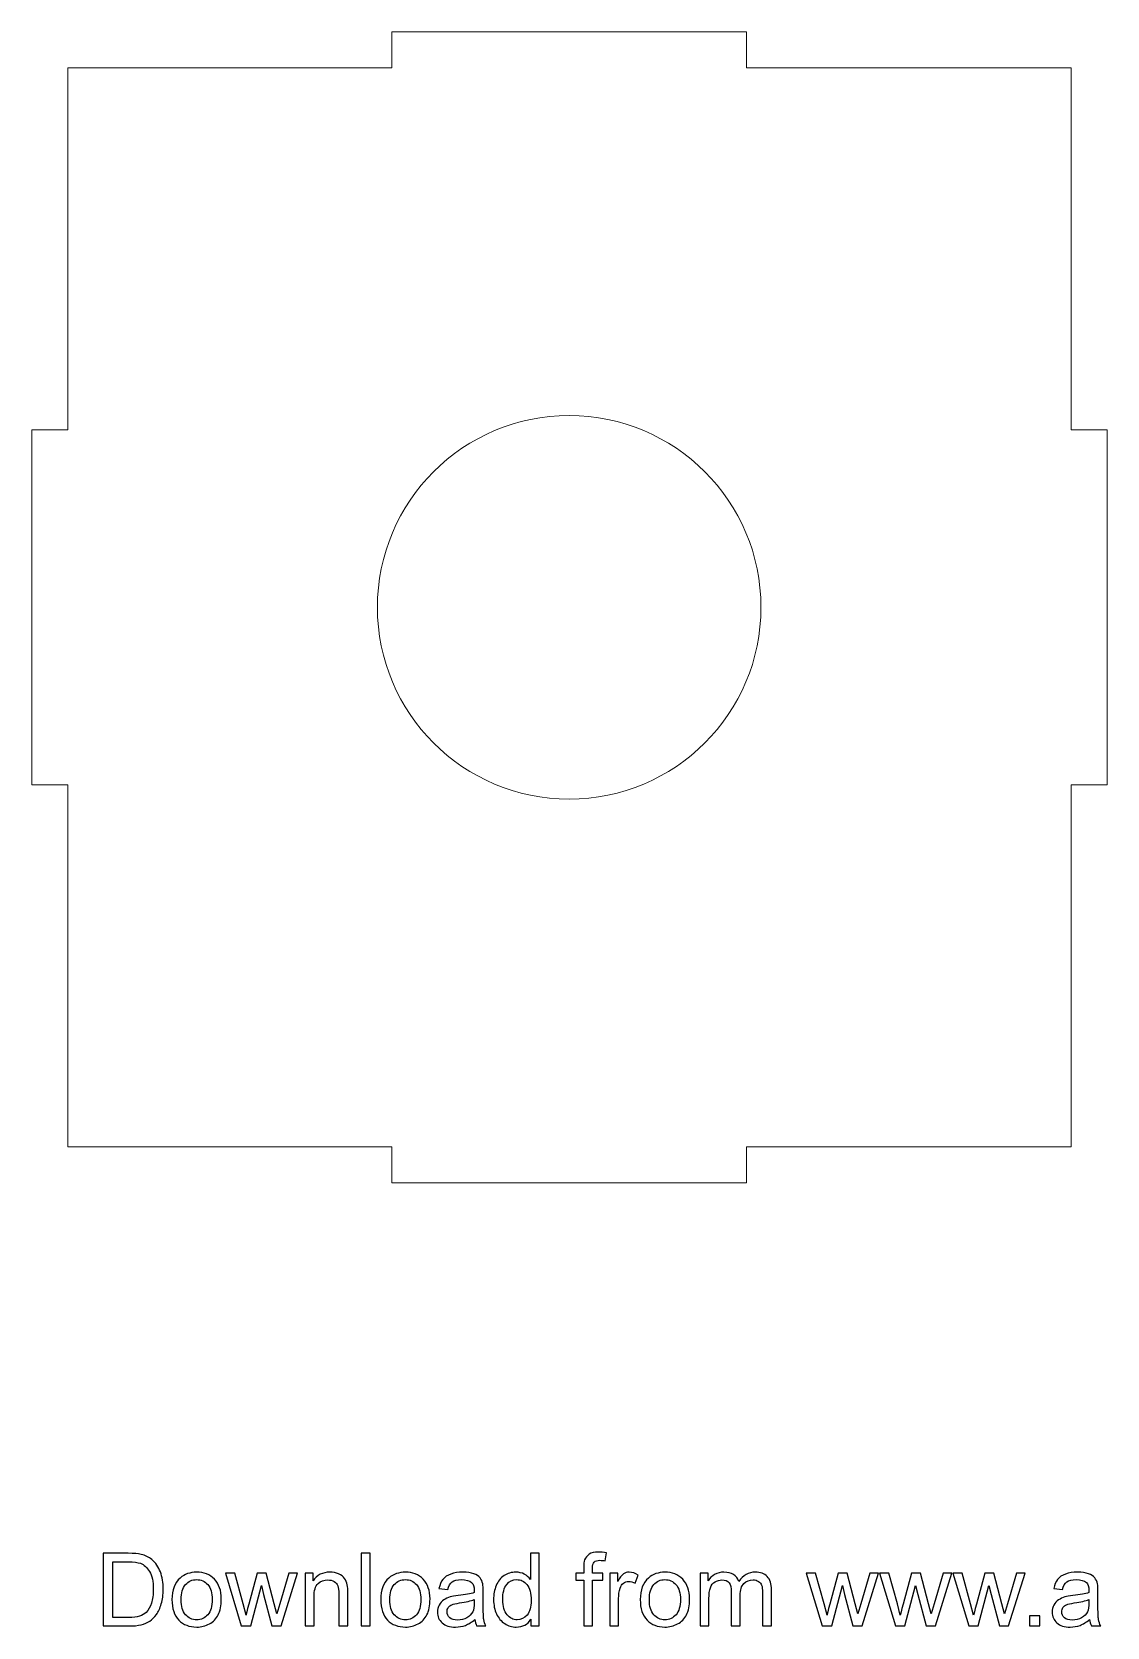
# Model space of a CAD drawing. Header units: millimetres. Extents: x -284 to 276, y -198 to 232.
# Drawn here: x 69.7 to 159.4, y -126.3 to 6.8 of the extents above; entities that cross this region are included whole.
import ezdxf

# ---------------------------------------------------------------- set-up
doc = ezdxf.new("R2010")
doc.units = ezdxf.units.MM
doc.header["$MEASUREMENT"] = 0
doc.layers.add('Layer 1', color=7, linetype='Continuous')

msp = doc.modelspace()

# ---------------------------------------------------------------- linework, layer by layer
at = {"layer": 'Layer 1', "color": 1, "lineweight": 9}
for points, knots in [([(72.7157, -56.0467), (72.7157, -56.0467), (72.7157, -86.2467), (72.7157, -86.2467), (72.7157, -86.2467), (72.7157, -86.2467), (99.7405, -86.2467), (99.7405, -86.2467), (99.7405, -86.2467), (99.7405, -86.2467), (99.7405, -89.2466), (99.7405, -89.2466), (99.7405, -89.2466), (99.7405, -89.2466), (129.3405, -89.2466), (129.3405, -89.2466), (129.3405, -89.2466), (129.3405, -89.2466), (129.3405, -86.2467), (129.3405, -86.2467), (129.3405, -86.2467), (129.3405, -86.2467), (156.4156, -86.2467), (156.4156, -86.2467), (156.4156, -86.2467), (156.4156, -86.2467), (156.4156, -56.0467), (156.4156, -56.0467), (156.4156, -56.0467), (156.4156, -56.0467), (159.4156, -56.0467), (159.4156, -56.0467), (159.4156, -56.0467), (159.4156, -56.0467), (159.4156, -26.4467), (159.4156, -26.4467), (159.4156, -26.4467), (159.4156, -26.4467), (156.4156, -26.4467), (156.4156, -26.4467), (156.4156, -26.4467), (156.4156, -26.4467), (156.4156, 3.7533), (156.4156, 3.7533), (156.4156, 3.7533), (156.4156, 3.7533), (129.3408, 3.7533), (129.3408, 3.7533), (129.3408, 3.7533), (129.3408, 3.7533), (129.3408, 6.7534), (129.3408, 6.7534), (129.3408, 6.7534), (129.3408, 6.7534), (99.7408, 6.7534), (99.7408, 6.7534), (99.7408, 6.7534), (99.7408, 6.7534), (99.7408, 3.7533), (99.7408, 3.7533), (99.7408, 3.7533), (99.7408, 3.7533), (72.7157, 3.7533), (72.7157, 3.7533), (72.7157, 3.7533), (72.7157, 3.7533), (72.7157, -26.4467), (72.7157, -26.4467), (72.7157, -26.4467), (72.7157, -26.4467), (69.7157, -26.4467), (69.7157, -26.4467), (69.7157, -26.4467), (69.7157, -26.4467), (69.7157, -56.0467), (69.7157, -56.0467), (69.7157, -56.0467), (69.7157, -56.0467), (72.7157, -56.0467), (72.7157, -56.0467)], [0, 0, 0, 0, 0.04761905, 0.04761905, 0.04761905, 0.04761905, 0.0952381, 0.0952381, 0.0952381, 0.0952381, 0.14285714, 0.14285714, 0.14285714, 0.14285714, 0.19047619, 0.19047619, 0.19047619, 0.19047619, 0.23809524, 0.23809524, 0.23809524, 0.23809524, 0.28571429, 0.28571429, 0.28571429, 0.28571429, 0.33333333, 0.33333333, 0.33333333, 0.33333333, 0.38095238, 0.38095238, 0.38095238, 0.38095238, 0.42857143, 0.42857143, 0.42857143, 0.42857143, 0.47619048, 0.47619048, 0.47619048, 0.47619048, 0.52380952, 0.52380952, 0.52380952, 0.52380952, 0.57142857, 0.57142857, 0.57142857, 0.57142857, 0.61904762, 0.61904762, 0.61904762, 0.61904762, 0.66666667, 0.66666667, 0.66666667, 0.66666667, 0.71428571, 0.71428571, 0.71428571, 0.71428571, 0.76190476, 0.76190476, 0.76190476, 0.76190476, 0.80952381, 0.80952381, 0.80952381, 0.80952381, 0.85714286, 0.85714286, 0.85714286, 0.85714286, 0.9047619, 0.9047619, 0.9047619, 0.9047619, 1, 1, 1, 1]), ([(114.5406, -57.2467), (123.3772, -57.2467), (130.5406, -50.0833), (130.5406, -41.2466), (130.5406, -41.2466), (130.5406, -32.4102), (123.3772, -25.2466), (114.5406, -25.2466), (114.5406, -25.2466), (105.7041, -25.2466), (98.5406, -32.4102), (98.5406, -41.2466), (98.5406, -41.2466), (98.5406, -50.0833), (105.7041, -57.2467), (114.5406, -57.2467)], [0, 0, 0, 0, 0.2, 0.2, 0.2, 0.2, 0.4, 0.4, 0.4, 0.4, 0.6, 0.6, 0.6, 0.6, 1, 1, 1, 1])]:
    msp.add_open_spline(points, degree=3, knots=knots, dxfattribs=at)
at = {"layer": 'Layer 1', "color": 7}
for points, knots in [([(75.661, -126.2186), (75.661, -126.2186), (75.661, -120.1564), (75.661, -120.1564), (75.661, -120.1564), (75.661, -120.1564), (77.7495, -120.1564), (77.7495, -120.1564), (77.7495, -120.1564), (78.2208, -120.1564), (78.5806, -120.1847), (78.829, -120.2425), (78.829, -120.2425), (79.1761, -120.323), (79.4725, -120.4683), (79.718, -120.6771), (79.718, -120.6771), (80.0383, -120.9481), (80.2768, -121.2924), (80.4348, -121.7129), (80.4348, -121.7129), (80.5943, -122.1334), (80.6733, -122.6146), (80.6733, -123.1551), (80.6733, -123.1551), (80.6733, -123.6151), (80.6197, -124.0229), (80.5125, -124.3785), (80.5125, -124.3785), (80.4052, -124.7341), (80.2669, -125.029), (80.099, -125.2619), (80.099, -125.2619), (79.9297, -125.4947), (79.7462, -125.6781), (79.5458, -125.8108), (79.5458, -125.8108), (79.3469, -125.9448), (79.1056, -126.0464), (78.8233, -126.1156), (78.8233, -126.1156), (78.5397, -126.1847), (78.2152, -126.2186), (77.8483, -126.2186), (77.8483, -126.2186), (77.8483, -126.2186), (75.661, -126.2186), (75.661, -126.2186)], [0, 0, 0, 0, 0.07692308, 0.07692308, 0.07692308, 0.07692308, 0.15384615, 0.15384615, 0.15384615, 0.15384615, 0.23076923, 0.23076923, 0.23076923, 0.23076923, 0.30769231, 0.30769231, 0.30769231, 0.30769231, 0.38461538, 0.38461538, 0.38461538, 0.38461538, 0.46153846, 0.46153846, 0.46153846, 0.46153846, 0.53846154, 0.53846154, 0.53846154, 0.53846154, 0.61538462, 0.61538462, 0.61538462, 0.61538462, 0.69230769, 0.69230769, 0.69230769, 0.69230769, 0.76923077, 0.76923077, 0.76923077, 0.76923077, 0.84615385, 0.84615385, 0.84615385, 0.84615385, 1, 1, 1, 1]), ([(76.4654, -125.5074), (76.4654, -125.5074), (77.758, -125.5074), (77.758, -125.5074), (77.758, -125.5074), (78.1573, -125.5074), (78.4706, -125.4707), (78.6978, -125.3959), (78.6978, -125.3959), (78.9249, -125.3211), (79.1056, -125.2167), (79.241, -125.0812), (79.241, -125.0812), (79.4301, -124.8907), (79.5783, -124.6339), (79.6841, -124.3122), (79.6841, -124.3122), (79.79, -123.9904), (79.8436, -123.601), (79.8436, -123.1424), (79.8436, -123.1424), (79.8436, -122.5074), (79.7392, -122.0191), (79.5317, -121.6776), (79.5317, -121.6776), (79.3243, -121.3361), (79.0717, -121.1075), (78.774, -120.9918), (78.774, -120.9918), (78.5595, -120.9086), (78.2137, -120.8676), (77.7368, -120.8676), (77.7368, -120.8676), (77.7368, -120.8676), (76.4654, -120.8676), (76.4654, -120.8676), (76.4654, -120.8676), (76.4654, -120.8676), (76.4654, -125.5074), (76.4654, -125.5074)], [0, 0, 0, 0, 0.09090909, 0.09090909, 0.09090909, 0.09090909, 0.18181818, 0.18181818, 0.18181818, 0.18181818, 0.27272727, 0.27272727, 0.27272727, 0.27272727, 0.36363636, 0.36363636, 0.36363636, 0.36363636, 0.45454545, 0.45454545, 0.45454545, 0.45454545, 0.54545455, 0.54545455, 0.54545455, 0.54545455, 0.63636364, 0.63636364, 0.63636364, 0.63636364, 0.72727273, 0.72727273, 0.72727273, 0.72727273, 0.81818182, 0.81818182, 0.81818182, 0.81818182, 1, 1, 1, 1]), ([(97.1976, -126.2186), (97.1976, -126.2186), (97.1976, -120.1564), (97.1976, -120.1564), (97.1976, -120.1564), (97.1976, -120.1564), (97.9426, -120.1564), (97.9426, -120.1564), (97.9426, -120.1564), (97.9426, -120.1564), (97.9426, -126.2186), (97.9426, -126.2186), (97.9426, -126.2186), (97.9426, -126.2186), (97.1976, -126.2186), (97.1976, -126.2186)], [0, 0, 0, 0, 0.2, 0.2, 0.2, 0.2, 0.4, 0.4, 0.4, 0.4, 0.6, 0.6, 0.6, 0.6, 1, 1, 1, 1]), ([(111.3496, -126.2186), (111.3496, -126.2186), (111.3496, -125.6612), (111.3496, -125.6612), (111.3496, -125.6612), (111.0717, -126.0944), (110.6624, -126.3117), (110.122, -126.3117), (110.122, -126.3117), (109.772, -126.3117), (109.4503, -126.2158), (109.1582, -126.0225), (109.1582, -126.0225), (108.8647, -125.8305), (108.6375, -125.561), (108.4752, -125.2167), (108.4752, -125.2167), (108.3143, -124.871), (108.2339, -124.4745), (108.2339, -124.0257), (108.2339, -124.0257), (108.2339, -123.5883), (108.3073, -123.1918), (108.4526, -122.8347), (108.4526, -122.8347), (108.5994, -122.4791), (108.8181, -122.2054), (109.1102, -122.0163), (109.1102, -122.0163), (109.4009, -121.8258), (109.7283, -121.7312), (110.0881, -121.7312), (110.0881, -121.7312), (110.3534, -121.7312), (110.5891, -121.7877), (110.7951, -121.8992), (110.7951, -121.8992), (111.0011, -122.0107), (111.169, -122.1574), (111.2988, -122.3366), (111.2988, -122.3366), (111.2988, -122.3366), (111.2988, -120.1564), (111.2988, -120.1564), (111.2988, -120.1564), (111.2988, -120.1564), (112.0439, -120.1564), (112.0439, -120.1564), (112.0439, -120.1564), (112.0439, -120.1564), (112.0439, -126.2186), (112.0439, -126.2186), (112.0439, -126.2186), (112.0439, -126.2186), (111.3496, -126.2186), (111.3496, -126.2186)], [0, 0, 0, 0, 0.06666667, 0.06666667, 0.06666667, 0.06666667, 0.13333333, 0.13333333, 0.13333333, 0.13333333, 0.2, 0.2, 0.2, 0.2, 0.26666667, 0.26666667, 0.26666667, 0.26666667, 0.33333333, 0.33333333, 0.33333333, 0.33333333, 0.4, 0.4, 0.4, 0.4, 0.46666667, 0.46666667, 0.46666667, 0.46666667, 0.53333333, 0.53333333, 0.53333333, 0.53333333, 0.6, 0.6, 0.6, 0.6, 0.66666667, 0.66666667, 0.66666667, 0.66666667, 0.73333333, 0.73333333, 0.73333333, 0.73333333, 0.8, 0.8, 0.8, 0.8, 0.86666667, 0.86666667, 0.86666667, 0.86666667, 1, 1, 1, 1]), ([(115.7523, -126.2186), (115.7523, -126.2186), (115.7523, -122.4001), (115.7523, -122.4001), (115.7523, -122.4001), (115.7523, -122.4001), (115.0919, -122.4001), (115.0919, -122.4001), (115.0919, -122.4001), (115.0919, -122.4001), (115.0919, -121.8244), (115.0919, -121.8244), (115.0919, -121.8244), (115.0919, -121.8244), (115.7523, -121.8244), (115.7523, -121.8244), (115.7523, -121.8244), (115.7523, -121.8244), (115.7523, -121.3587), (115.7523, -121.3587), (115.7523, -121.3587), (115.7523, -121.0638), (115.7777, -120.8451), (115.8299, -120.7025), (115.8299, -120.7025), (115.9019, -120.5106), (116.0261, -120.354), (116.2067, -120.2341), (116.2067, -120.2341), (116.3859, -120.1141), (116.6385, -120.0548), (116.963, -120.0548), (116.963, -120.0548), (117.1733, -120.0548), (117.4047, -120.0802), (117.6587, -120.1296), (117.6587, -120.1296), (117.6587, -120.1296), (117.5472, -120.7816), (117.5472, -120.7816), (117.5472, -120.7816), (117.392, -120.7548), (117.2467, -120.7406), (117.1084, -120.7406), (117.1084, -120.7406), (116.8826, -120.7406), (116.7232, -120.7886), (116.6286, -120.8846), (116.6286, -120.8846), (116.5355, -120.9805), (116.4889, -121.1597), (116.4889, -121.4222), (116.4889, -121.4222), (116.4889, -121.4222), (116.4889, -121.8244), (116.4889, -121.8244), (116.4889, -121.8244), (116.4889, -121.8244), (117.344, -121.8244), (117.344, -121.8244), (117.344, -121.8244), (117.344, -121.8244), (117.344, -122.4001), (117.344, -122.4001), (117.344, -122.4001), (117.344, -122.4001), (116.4974, -122.4001), (116.4974, -122.4001), (116.4974, -122.4001), (116.4974, -122.4001), (116.4974, -126.2186), (116.4974, -126.2186), (116.4974, -126.2186), (116.4974, -126.2186), (115.7523, -126.2186), (115.7523, -126.2186)], [0, 0, 0, 0, 0.05, 0.05, 0.05, 0.05, 0.1, 0.1, 0.1, 0.1, 0.15, 0.15, 0.15, 0.15, 0.2, 0.2, 0.2, 0.2, 0.25, 0.25, 0.25, 0.25, 0.3, 0.3, 0.3, 0.3, 0.35, 0.35, 0.35, 0.35, 0.4, 0.4, 0.4, 0.4, 0.45, 0.45, 0.45, 0.45, 0.5, 0.5, 0.5, 0.5, 0.55, 0.55, 0.55, 0.55, 0.6, 0.6, 0.6, 0.6, 0.65, 0.65, 0.65, 0.65, 0.7, 0.7, 0.7, 0.7, 0.75, 0.75, 0.75, 0.75, 0.8, 0.8, 0.8, 0.8, 0.85, 0.85, 0.85, 0.85, 0.9, 0.9, 0.9, 0.9, 1, 1, 1, 1]), ([(81.4029, -124.0215), (81.4029, -123.2101), (81.6287, -122.609), (82.0816, -122.2181), (82.0816, -122.2181), (82.4584, -121.8935), (82.9199, -121.7312), (83.4631, -121.7312), (83.4631, -121.7312), (84.0657, -121.7312), (84.5596, -121.9288), (84.9434, -122.3239), (84.9434, -122.3239), (85.3258, -122.7176), (85.5177, -123.2637), (85.5177, -123.9594), (85.5177, -123.9594), (85.5177, -124.5238), (85.4331, -124.9669), (85.2637, -125.2901), (85.2637, -125.2901), (85.0944, -125.6132), (84.8474, -125.8644), (84.5229, -126.0436), (84.5229, -126.0436), (84.1997, -126.2228), (83.8455, -126.3117), (83.4631, -126.3117), (83.4631, -126.3117), (82.8479, -126.3117), (82.3512, -126.1156), (81.9716, -125.7219), (81.9716, -125.7219), (81.592, -125.3282), (81.4029, -124.7609), (81.4029, -124.0215)], [0, 0, 0, 0, 0.1, 0.1, 0.1, 0.1, 0.2, 0.2, 0.2, 0.2, 0.3, 0.3, 0.3, 0.3, 0.4, 0.4, 0.4, 0.4, 0.5, 0.5, 0.5, 0.5, 0.6, 0.6, 0.6, 0.6, 0.7, 0.7, 0.7, 0.7, 0.8, 0.8, 0.8, 0.8, 1, 1, 1, 1]), ([(82.1649, -124.0229), (82.1649, -124.5845), (82.2877, -125.005), (82.5332, -125.283), (82.5332, -125.283), (82.7802, -125.5624), (83.0892, -125.7021), (83.4631, -125.7021), (83.4631, -125.7021), (83.8328, -125.7021), (84.1405, -125.5624), (84.3874, -125.2816), (84.3874, -125.2816), (84.6329, -125.0008), (84.7557, -124.5732), (84.7557, -123.9989), (84.7557, -123.9989), (84.7557, -123.457), (84.6315, -123.0464), (84.3846, -122.7684), (84.3846, -122.7684), (84.1376, -122.489), (83.83, -122.3493), (83.4631, -122.3493), (83.4631, -122.3493), (83.0892, -122.3493), (82.7802, -122.4876), (82.5332, -122.7656), (82.5332, -122.7656), (82.2877, -123.0436), (82.1649, -123.4627), (82.1649, -124.0229)], [0, 0, 0, 0, 0.11111111, 0.11111111, 0.11111111, 0.11111111, 0.22222222, 0.22222222, 0.22222222, 0.22222222, 0.33333333, 0.33333333, 0.33333333, 0.33333333, 0.44444444, 0.44444444, 0.44444444, 0.44444444, 0.55555556, 0.55555556, 0.55555556, 0.55555556, 0.66666667, 0.66666667, 0.66666667, 0.66666667, 0.77777778, 0.77777778, 0.77777778, 0.77777778, 1, 1, 1, 1]), ([(87.1814, -126.2186), (87.1814, -126.2186), (85.8536, -121.8244), (85.8536, -121.8244), (85.8536, -121.8244), (85.8536, -121.8244), (86.6325, -121.8244), (86.6325, -121.8244), (86.6325, -121.8244), (86.6325, -121.8244), (87.3338, -124.3602), (87.3338, -124.3602), (87.3338, -124.3602), (87.3338, -124.3602), (87.5822, -125.3042), (87.5822, -125.3042), (87.5822, -125.3042), (87.5921, -125.2576), (87.6683, -124.9557), (87.8094, -124.3983), (87.8094, -124.3983), (87.8094, -124.3983), (88.5051, -121.8244), (88.5051, -121.8244), (88.5051, -121.8244), (88.5051, -121.8244), (89.2685, -121.8244), (89.2685, -121.8244), (89.2685, -121.8244), (89.2685, -121.8244), (89.9303, -124.3757), (89.9303, -124.3757), (89.9303, -124.3757), (89.9303, -124.3757), (90.1462, -125.2125), (90.1462, -125.2125), (90.1462, -125.2125), (90.1462, -125.2125), (90.3988, -124.3644), (90.3988, -124.3644), (90.3988, -124.3644), (90.3988, -124.3644), (91.158, -121.8244), (91.158, -121.8244), (91.158, -121.8244), (91.158, -121.8244), (91.8819, -121.8244), (91.8819, -121.8244), (91.8819, -121.8244), (91.8819, -121.8244), (90.5032, -126.2186), (90.5032, -126.2186), (90.5032, -126.2186), (90.5032, -126.2186), (89.7327, -126.2186), (89.7327, -126.2186), (89.7327, -126.2186), (89.7327, -126.2186), (89.0356, -123.5897), (89.0356, -123.5897), (89.0356, -123.5897), (89.0356, -123.5897), (88.8592, -122.8376), (88.8592, -122.8376), (88.8592, -122.8376), (88.8592, -122.8376), (87.9702, -126.2186), (87.9702, -126.2186), (87.9702, -126.2186), (87.9702, -126.2186), (87.1814, -126.2186), (87.1814, -126.2186)], [0, 0, 0, 0, 0.05263158, 0.05263158, 0.05263158, 0.05263158, 0.10526316, 0.10526316, 0.10526316, 0.10526316, 0.15789474, 0.15789474, 0.15789474, 0.15789474, 0.21052632, 0.21052632, 0.21052632, 0.21052632, 0.26315789, 0.26315789, 0.26315789, 0.26315789, 0.31578947, 0.31578947, 0.31578947, 0.31578947, 0.36842105, 0.36842105, 0.36842105, 0.36842105, 0.42105263, 0.42105263, 0.42105263, 0.42105263, 0.47368421, 0.47368421, 0.47368421, 0.47368421, 0.52631579, 0.52631579, 0.52631579, 0.52631579, 0.57894737, 0.57894737, 0.57894737, 0.57894737, 0.63157895, 0.63157895, 0.63157895, 0.63157895, 0.68421053, 0.68421053, 0.68421053, 0.68421053, 0.73684211, 0.73684211, 0.73684211, 0.73684211, 0.78947368, 0.78947368, 0.78947368, 0.78947368, 0.84210526, 0.84210526, 0.84210526, 0.84210526, 0.89473684, 0.89473684, 0.89473684, 0.89473684, 1, 1, 1, 1]), ([(92.5056, -126.2186), (92.5056, -126.2186), (92.5056, -121.8244), (92.5056, -121.8244), (92.5056, -121.8244), (92.5056, -121.8244), (93.1745, -121.8244), (93.1745, -121.8244), (93.1745, -121.8244), (93.1745, -121.8244), (93.1745, -122.4481), (93.1745, -122.4481), (93.1745, -122.4481), (93.4962, -121.9697), (93.9619, -121.7312), (94.5701, -121.7312), (94.5701, -121.7312), (94.8354, -121.7312), (95.0781, -121.7792), (95.2996, -121.8738), (95.2996, -121.8738), (95.5212, -121.9683), (95.6877, -122.0939), (95.7977, -122.2477), (95.7977, -122.2477), (95.9078, -122.4015), (95.9854, -122.585), (96.0292, -122.7966), (96.0292, -122.7966), (96.056, -122.9349), (96.0701, -123.1762), (96.0701, -123.5205), (96.0701, -123.5205), (96.0701, -123.5205), (96.0701, -126.2186), (96.0701, -126.2186), (96.0701, -126.2186), (96.0701, -126.2186), (95.325, -126.2186), (95.325, -126.2186), (95.325, -126.2186), (95.325, -126.2186), (95.325, -123.5488), (95.325, -123.5488), (95.325, -123.5488), (95.325, -123.2454), (95.2968, -123.0182), (95.2389, -122.8686), (95.2389, -122.8686), (95.1811, -122.719), (95.0781, -122.5991), (94.9313, -122.5088), (94.9313, -122.5088), (94.7846, -122.4199), (94.611, -122.3747), (94.4134, -122.3747), (94.4134, -122.3747), (94.0973, -122.3747), (93.825, -122.4749), (93.595, -122.6767), (93.595, -122.6767), (93.365, -122.8771), (93.2507, -123.2595), (93.2507, -123.8211), (93.2507, -123.8211), (93.2507, -123.8211), (93.2507, -126.2186), (93.2507, -126.2186), (93.2507, -126.2186), (93.2507, -126.2186), (92.5056, -126.2186), (92.5056, -126.2186)], [0, 0, 0, 0, 0.05263158, 0.05263158, 0.05263158, 0.05263158, 0.10526316, 0.10526316, 0.10526316, 0.10526316, 0.15789474, 0.15789474, 0.15789474, 0.15789474, 0.21052632, 0.21052632, 0.21052632, 0.21052632, 0.26315789, 0.26315789, 0.26315789, 0.26315789, 0.31578947, 0.31578947, 0.31578947, 0.31578947, 0.36842105, 0.36842105, 0.36842105, 0.36842105, 0.42105263, 0.42105263, 0.42105263, 0.42105263, 0.47368421, 0.47368421, 0.47368421, 0.47368421, 0.52631579, 0.52631579, 0.52631579, 0.52631579, 0.57894737, 0.57894737, 0.57894737, 0.57894737, 0.63157895, 0.63157895, 0.63157895, 0.63157895, 0.68421053, 0.68421053, 0.68421053, 0.68421053, 0.73684211, 0.73684211, 0.73684211, 0.73684211, 0.78947368, 0.78947368, 0.78947368, 0.78947368, 0.84210526, 0.84210526, 0.84210526, 0.84210526, 0.89473684, 0.89473684, 0.89473684, 0.89473684, 1, 1, 1, 1]), ([(98.8161, -124.0215), (98.8161, -123.2101), (99.0419, -122.609), (99.4948, -122.2181), (99.4948, -122.2181), (99.8716, -121.8935), (100.3331, -121.7312), (100.8763, -121.7312), (100.8763, -121.7312), (101.4789, -121.7312), (101.9728, -121.9288), (102.3566, -122.3239), (102.3566, -122.3239), (102.739, -122.7176), (102.9309, -123.2637), (102.9309, -123.9594), (102.9309, -123.9594), (102.9309, -124.5238), (102.8463, -124.9669), (102.6769, -125.2901), (102.6769, -125.2901), (102.5076, -125.6132), (102.2606, -125.8644), (101.9361, -126.0436), (101.9361, -126.0436), (101.6129, -126.2228), (101.2587, -126.3117), (100.8763, -126.3117), (100.8763, -126.3117), (100.2611, -126.3117), (99.7644, -126.1156), (99.3848, -125.7219), (99.3848, -125.7219), (99.0052, -125.3282), (98.8161, -124.7609), (98.8161, -124.0215)], [0, 0, 0, 0, 0.1, 0.1, 0.1, 0.1, 0.2, 0.2, 0.2, 0.2, 0.3, 0.3, 0.3, 0.3, 0.4, 0.4, 0.4, 0.4, 0.5, 0.5, 0.5, 0.5, 0.6, 0.6, 0.6, 0.6, 0.7, 0.7, 0.7, 0.7, 0.8, 0.8, 0.8, 0.8, 1, 1, 1, 1]), ([(99.5781, -124.0229), (99.5781, -124.5845), (99.7009, -125.005), (99.9464, -125.283), (99.9464, -125.283), (100.1934, -125.5624), (100.5024, -125.7021), (100.8763, -125.7021), (100.8763, -125.7021), (101.246, -125.7021), (101.5537, -125.5624), (101.8006, -125.2816), (101.8006, -125.2816), (102.0461, -125.0008), (102.1689, -124.5732), (102.1689, -123.9989), (102.1689, -123.9989), (102.1689, -123.457), (102.0447, -123.0464), (101.7978, -122.7684), (101.7978, -122.7684), (101.5508, -122.489), (101.2432, -122.3493), (100.8763, -122.3493), (100.8763, -122.3493), (100.5024, -122.3493), (100.1934, -122.4876), (99.9464, -122.7656), (99.9464, -122.7656), (99.7009, -123.0436), (99.5781, -123.4627), (99.5781, -124.0229)], [0, 0, 0, 0, 0.11111111, 0.11111111, 0.11111111, 0.11111111, 0.22222222, 0.22222222, 0.22222222, 0.22222222, 0.33333333, 0.33333333, 0.33333333, 0.33333333, 0.44444444, 0.44444444, 0.44444444, 0.44444444, 0.55555556, 0.55555556, 0.55555556, 0.55555556, 0.66666667, 0.66666667, 0.66666667, 0.66666667, 0.77777778, 0.77777778, 0.77777778, 0.77777778, 1, 1, 1, 1]), ([(106.6746, -125.6683), (106.398, -125.9039), (106.1313, -126.069), (105.8759, -126.1664), (105.8759, -126.1664), (105.6205, -126.2638), (105.3468, -126.3117), (105.0532, -126.3117), (105.0532, -126.3117), (104.5706, -126.3117), (104.1995, -126.1946), (103.9399, -125.959), (103.9399, -125.959), (103.6802, -125.7247), (103.5504, -125.4241), (103.5504, -125.0587), (103.5504, -125.0587), (103.5504, -124.8442), (103.5998, -124.648), (103.6972, -124.4702), (103.6972, -124.4702), (103.7959, -124.2924), (103.9243, -124.1513), (104.0824, -124.0441), (104.0824, -124.0441), (104.2418, -123.9368), (104.4196, -123.855), (104.6186, -123.7999), (104.6186, -123.7999), (104.7654, -123.7618), (104.9869, -123.7252), (105.2818, -123.6885), (105.2818, -123.6885), (105.883, -123.6179), (106.3275, -123.5318), (106.6111, -123.4331), (106.6111, -123.4331), (106.6139, -123.3315), (106.6153, -123.2665), (106.6153, -123.2397), (106.6153, -123.2397), (106.6153, -122.9378), (106.5448, -122.7247), (106.4037, -122.6005), (106.4037, -122.6005), (106.2132, -122.4326), (105.9295, -122.3493), (105.5542, -122.3493), (105.5542, -122.3493), (105.2028, -122.3493), (104.9432, -122.4114), (104.7767, -122.5342), (104.7767, -122.5342), (104.6087, -122.6569), (104.486, -122.8743), (104.4055, -123.1875), (104.4055, -123.1875), (104.4055, -123.1875), (103.6774, -123.0859), (103.6774, -123.0859), (103.6774, -123.0859), (103.7437, -122.7741), (103.8524, -122.5215), (104.0048, -122.3296), (104.0048, -122.3296), (104.1572, -122.1377), (104.3773, -121.9909), (104.6652, -121.8865), (104.6652, -121.8865), (104.9516, -121.7835), (105.2861, -121.7312), (105.6643, -121.7312), (105.6643, -121.7312), (106.0396, -121.7312), (106.3458, -121.775), (106.5815, -121.8639), (106.5815, -121.8639), (106.8157, -121.9528), (106.9893, -122.0629), (107.0994, -122.1969), (107.0994, -122.1969), (107.2094, -122.331), (107.287, -122.5003), (107.3322, -122.7049), (107.3322, -122.7049), (107.3562, -122.8319), (107.3689, -123.0605), (107.3689, -123.3893), (107.3689, -123.3893), (107.3689, -123.3893), (107.3689, -124.3771), (107.3689, -124.3771), (107.3689, -124.3771), (107.3689, -125.0671), (107.3844, -125.5032), (107.4154, -125.688), (107.4154, -125.688), (107.4451, -125.8729), (107.5072, -126.0493), (107.5975, -126.2186), (107.5975, -126.2186), (107.5975, -126.2186), (106.8185, -126.2186), (106.8185, -126.2186), (106.8185, -126.2186), (106.7438, -126.062), (106.6958, -125.8785), (106.6746, -125.6683)], [0, 0, 0, 0, 0.03571429, 0.03571429, 0.03571429, 0.03571429, 0.07142857, 0.07142857, 0.07142857, 0.07142857, 0.10714286, 0.10714286, 0.10714286, 0.10714286, 0.14285714, 0.14285714, 0.14285714, 0.14285714, 0.17857143, 0.17857143, 0.17857143, 0.17857143, 0.21428571, 0.21428571, 0.21428571, 0.21428571, 0.25, 0.25, 0.25, 0.25, 0.28571429, 0.28571429, 0.28571429, 0.28571429, 0.32142857, 0.32142857, 0.32142857, 0.32142857, 0.35714286, 0.35714286, 0.35714286, 0.35714286, 0.39285714, 0.39285714, 0.39285714, 0.39285714, 0.42857143, 0.42857143, 0.42857143, 0.42857143, 0.46428571, 0.46428571, 0.46428571, 0.46428571, 0.5, 0.5, 0.5, 0.5, 0.53571429, 0.53571429, 0.53571429, 0.53571429, 0.57142857, 0.57142857, 0.57142857, 0.57142857, 0.60714286, 0.60714286, 0.60714286, 0.60714286, 0.64285714, 0.64285714, 0.64285714, 0.64285714, 0.67857143, 0.67857143, 0.67857143, 0.67857143, 0.71428571, 0.71428571, 0.71428571, 0.71428571, 0.75, 0.75, 0.75, 0.75, 0.78571429, 0.78571429, 0.78571429, 0.78571429, 0.82142857, 0.82142857, 0.82142857, 0.82142857, 0.85714286, 0.85714286, 0.85714286, 0.85714286, 0.89285714, 0.89285714, 0.89285714, 0.89285714, 0.92857143, 0.92857143, 0.92857143, 0.92857143, 1, 1, 1, 1]), ([(108.9959, -124.0271), (108.9959, -124.5888), (109.1144, -125.0079), (109.3529, -125.2859), (109.3529, -125.2859), (109.59, -125.5638), (109.8708, -125.7021), (110.1939, -125.7021), (110.1939, -125.7021), (110.5199, -125.7021), (110.7965, -125.5695), (111.0251, -125.3042), (111.0251, -125.3042), (111.2523, -125.0389), (111.3666, -124.6339), (111.3666, -124.0892), (111.3666, -124.0892), (111.3666, -123.4909), (111.2509, -123.0506), (111.018, -122.7698), (111.018, -122.7698), (110.7866, -122.489), (110.5002, -122.3493), (110.1601, -122.3493), (110.1601, -122.3493), (109.8285, -122.3493), (109.5519, -122.4834), (109.3289, -122.7529), (109.3289, -122.7529), (109.1074, -123.0224), (108.9959, -123.4472), (108.9959, -124.0271)], [0, 0, 0, 0, 0.11111111, 0.11111111, 0.11111111, 0.11111111, 0.22222222, 0.22222222, 0.22222222, 0.22222222, 0.33333333, 0.33333333, 0.33333333, 0.33333333, 0.44444444, 0.44444444, 0.44444444, 0.44444444, 0.55555556, 0.55555556, 0.55555556, 0.55555556, 0.66666667, 0.66666667, 0.66666667, 0.66666667, 0.77777778, 0.77777778, 0.77777778, 0.77777778, 1, 1, 1, 1]), ([(117.9183, -126.2186), (117.9183, -126.2186), (117.9183, -121.8244), (117.9183, -121.8244), (117.9183, -121.8244), (117.9183, -121.8244), (118.5872, -121.8244), (118.5872, -121.8244), (118.5872, -121.8244), (118.5872, -121.8244), (118.5872, -122.4975), (118.5872, -122.4975), (118.5872, -122.4975), (118.7579, -122.1856), (118.916, -121.9796), (119.0613, -121.8808), (119.0613, -121.8808), (119.2067, -121.7806), (119.3661, -121.7312), (119.5397, -121.7312), (119.5397, -121.7312), (119.7909, -121.7312), (120.0463, -121.8103), (120.3059, -121.9669), (120.3059, -121.9669), (120.3059, -121.9669), (120.0407, -122.6541), (120.0407, -122.6541), (120.0407, -122.6541), (119.86, -122.5525), (119.6794, -122.5017), (119.4988, -122.5017), (119.4988, -122.5017), (119.3365, -122.5017), (119.1912, -122.5511), (119.0628, -122.6485), (119.0628, -122.6485), (118.9343, -122.7458), (118.8426, -122.8813), (118.7876, -123.0549), (118.7876, -123.0549), (118.7043, -123.3188), (118.6634, -123.608), (118.6634, -123.9227), (118.6634, -123.9227), (118.6634, -123.9227), (118.6634, -126.2186), (118.6634, -126.2186), (118.6634, -126.2186), (118.6634, -126.2186), (117.9183, -126.2186), (117.9183, -126.2186)], [0, 0, 0, 0, 0.07142857, 0.07142857, 0.07142857, 0.07142857, 0.14285714, 0.14285714, 0.14285714, 0.14285714, 0.21428571, 0.21428571, 0.21428571, 0.21428571, 0.28571429, 0.28571429, 0.28571429, 0.28571429, 0.35714286, 0.35714286, 0.35714286, 0.35714286, 0.42857143, 0.42857143, 0.42857143, 0.42857143, 0.5, 0.5, 0.5, 0.5, 0.57142857, 0.57142857, 0.57142857, 0.57142857, 0.64285714, 0.64285714, 0.64285714, 0.64285714, 0.71428571, 0.71428571, 0.71428571, 0.71428571, 0.78571429, 0.78571429, 0.78571429, 0.78571429, 0.85714286, 0.85714286, 0.85714286, 0.85714286, 1, 1, 1, 1]), ([(120.4668, -124.0215), (120.4668, -123.2101), (120.6926, -122.609), (121.1455, -122.2181), (121.1455, -122.2181), (121.5223, -121.8935), (121.9838, -121.7312), (122.527, -121.7312), (122.527, -121.7312), (123.1296, -121.7312), (123.6235, -121.9288), (124.0073, -122.3239), (124.0073, -122.3239), (124.3897, -122.7176), (124.5816, -123.2637), (124.5816, -123.9594), (124.5816, -123.9594), (124.5816, -124.5238), (124.497, -124.9669), (124.3276, -125.2901), (124.3276, -125.2901), (124.1583, -125.6132), (123.9113, -125.8644), (123.5868, -126.0436), (123.5868, -126.0436), (123.2636, -126.2228), (122.9094, -126.3117), (122.527, -126.3117), (122.527, -126.3117), (121.9118, -126.3117), (121.4151, -126.1156), (121.0355, -125.7219), (121.0355, -125.7219), (120.6559, -125.3282), (120.4668, -124.7609), (120.4668, -124.0215)], [0, 0, 0, 0, 0.1, 0.1, 0.1, 0.1, 0.2, 0.2, 0.2, 0.2, 0.3, 0.3, 0.3, 0.3, 0.4, 0.4, 0.4, 0.4, 0.5, 0.5, 0.5, 0.5, 0.6, 0.6, 0.6, 0.6, 0.7, 0.7, 0.7, 0.7, 0.8, 0.8, 0.8, 0.8, 1, 1, 1, 1]), ([(121.2288, -124.0229), (121.2288, -124.5845), (121.3516, -125.005), (121.5971, -125.283), (121.5971, -125.283), (121.8441, -125.5624), (122.1531, -125.7021), (122.527, -125.7021), (122.527, -125.7021), (122.8967, -125.7021), (123.2044, -125.5624), (123.4513, -125.2816), (123.4513, -125.2816), (123.6968, -125.0008), (123.8196, -124.5732), (123.8196, -123.9989), (123.8196, -123.9989), (123.8196, -123.457), (123.6954, -123.0464), (123.4485, -122.7684), (123.4485, -122.7684), (123.2015, -122.489), (122.8939, -122.3493), (122.527, -122.3493), (122.527, -122.3493), (122.1531, -122.3493), (121.8441, -122.4876), (121.5971, -122.7656), (121.5971, -122.7656), (121.3516, -123.0436), (121.2288, -123.4627), (121.2288, -124.0229)], [0, 0, 0, 0, 0.11111111, 0.11111111, 0.11111111, 0.11111111, 0.22222222, 0.22222222, 0.22222222, 0.22222222, 0.33333333, 0.33333333, 0.33333333, 0.33333333, 0.44444444, 0.44444444, 0.44444444, 0.44444444, 0.55555556, 0.55555556, 0.55555556, 0.55555556, 0.66666667, 0.66666667, 0.66666667, 0.66666667, 0.77777778, 0.77777778, 0.77777778, 0.77777778, 1, 1, 1, 1]), ([(125.4551, -126.2186), (125.4551, -126.2186), (125.4551, -121.8244), (125.4551, -121.8244), (125.4551, -121.8244), (125.4551, -121.8244), (126.124, -121.8244), (126.124, -121.8244), (126.124, -121.8244), (126.124, -121.8244), (126.124, -122.4453), (126.124, -122.4453), (126.124, -122.4453), (126.2608, -122.2308), (126.4443, -122.0572), (126.6729, -121.9274), (126.6729, -121.9274), (126.9015, -121.7962), (127.1611, -121.7312), (127.4532, -121.7312), (127.4532, -121.7312), (127.7778, -121.7312), (128.0445, -121.799), (128.2519, -121.933), (128.2519, -121.933), (128.4594, -122.0685), (128.6061, -122.2562), (128.6908, -122.4989), (128.6908, -122.4989), (129.0407, -121.9867), (129.4937, -121.7312), (130.0525, -121.7312), (130.0525, -121.7312), (130.49, -121.7312), (130.8272, -121.8512), (131.0615, -122.0925), (131.0615, -122.0925), (131.2971, -122.3338), (131.4157, -122.7049), (131.4157, -123.2059), (131.4157, -123.2059), (131.4157, -123.2059), (131.4157, -126.2186), (131.4157, -126.2186), (131.4157, -126.2186), (131.4157, -126.2186), (130.6706, -126.2186), (130.6706, -126.2186), (130.6706, -126.2186), (130.6706, -126.2186), (130.6706, -123.4528), (130.6706, -123.4528), (130.6706, -123.4528), (130.6706, -123.1565), (130.6452, -122.942), (130.5972, -122.8108), (130.5972, -122.8108), (130.5492, -122.6795), (130.4617, -122.5751), (130.3333, -122.4947), (130.3333, -122.4947), (130.2063, -122.4142), (130.0568, -122.3747), (129.886, -122.3747), (129.886, -122.3747), (129.5756, -122.3747), (129.3187, -122.4777), (129.1141, -122.6823), (129.1141, -122.6823), (128.9095, -122.8884), (128.8079, -123.2172), (128.8079, -123.6687), (128.8079, -123.6687), (128.8079, -123.6687), (128.8079, -126.2186), (128.8079, -126.2186), (128.8079, -126.2186), (128.8079, -126.2186), (128.0628, -126.2186), (128.0628, -126.2186), (128.0628, -126.2186), (128.0628, -126.2186), (128.0628, -123.3667), (128.0628, -123.3667), (128.0628, -123.3667), (128.0628, -123.0365), (128.0022, -122.7882), (127.8808, -122.6231), (127.8808, -122.6231), (127.7595, -122.458), (127.5605, -122.3747), (127.2853, -122.3747), (127.2853, -122.3747), (127.0765, -122.3747), (126.8832, -122.4298), (126.7054, -122.5398), (126.7054, -122.5398), (126.5276, -122.6499), (126.3991, -122.8108), (126.3187, -123.0238), (126.3187, -123.0238), (126.2397, -123.2355), (126.2002, -123.5417), (126.2002, -123.9411), (126.2002, -123.9411), (126.2002, -123.9411), (126.2002, -126.2186), (126.2002, -126.2186), (126.2002, -126.2186), (126.2002, -126.2186), (125.4551, -126.2186), (125.4551, -126.2186)], [0, 0, 0, 0, 0.03448276, 0.03448276, 0.03448276, 0.03448276, 0.06896552, 0.06896552, 0.06896552, 0.06896552, 0.10344828, 0.10344828, 0.10344828, 0.10344828, 0.13793103, 0.13793103, 0.13793103, 0.13793103, 0.17241379, 0.17241379, 0.17241379, 0.17241379, 0.20689655, 0.20689655, 0.20689655, 0.20689655, 0.24137931, 0.24137931, 0.24137931, 0.24137931, 0.27586207, 0.27586207, 0.27586207, 0.27586207, 0.31034483, 0.31034483, 0.31034483, 0.31034483, 0.34482759, 0.34482759, 0.34482759, 0.34482759, 0.37931034, 0.37931034, 0.37931034, 0.37931034, 0.4137931, 0.4137931, 0.4137931, 0.4137931, 0.44827586, 0.44827586, 0.44827586, 0.44827586, 0.48275862, 0.48275862, 0.48275862, 0.48275862, 0.51724138, 0.51724138, 0.51724138, 0.51724138, 0.55172414, 0.55172414, 0.55172414, 0.55172414, 0.5862069, 0.5862069, 0.5862069, 0.5862069, 0.62068966, 0.62068966, 0.62068966, 0.62068966, 0.65517241, 0.65517241, 0.65517241, 0.65517241, 0.68965517, 0.68965517, 0.68965517, 0.68965517, 0.72413793, 0.72413793, 0.72413793, 0.72413793, 0.75862069, 0.75862069, 0.75862069, 0.75862069, 0.79310345, 0.79310345, 0.79310345, 0.79310345, 0.82758621, 0.82758621, 0.82758621, 0.82758621, 0.86206897, 0.86206897, 0.86206897, 0.86206897, 0.89655172, 0.89655172, 0.89655172, 0.89655172, 0.93103448, 0.93103448, 0.93103448, 0.93103448, 1, 1, 1, 1]), ([(135.6504, -126.2186), (135.6504, -126.2186), (134.3226, -121.8244), (134.3226, -121.8244), (134.3226, -121.8244), (134.3226, -121.8244), (135.1015, -121.8244), (135.1015, -121.8244), (135.1015, -121.8244), (135.1015, -121.8244), (135.8028, -124.3602), (135.8028, -124.3602), (135.8028, -124.3602), (135.8028, -124.3602), (136.0512, -125.3042), (136.0512, -125.3042), (136.0512, -125.3042), (136.0611, -125.2576), (136.1373, -124.9557), (136.2784, -124.3983), (136.2784, -124.3983), (136.2784, -124.3983), (136.9741, -121.8244), (136.9741, -121.8244), (136.9741, -121.8244), (136.9741, -121.8244), (137.7375, -121.8244), (137.7375, -121.8244), (137.7375, -121.8244), (137.7375, -121.8244), (138.3993, -124.3757), (138.3993, -124.3757), (138.3993, -124.3757), (138.3993, -124.3757), (138.6152, -125.2125), (138.6152, -125.2125), (138.6152, -125.2125), (138.6152, -125.2125), (138.8678, -124.3644), (138.8678, -124.3644), (138.8678, -124.3644), (138.8678, -124.3644), (139.627, -121.8244), (139.627, -121.8244), (139.627, -121.8244), (139.627, -121.8244), (140.3509, -121.8244), (140.3509, -121.8244), (140.3509, -121.8244), (140.3509, -121.8244), (138.9722, -126.2186), (138.9722, -126.2186), (138.9722, -126.2186), (138.9722, -126.2186), (138.2017, -126.2186), (138.2017, -126.2186), (138.2017, -126.2186), (138.2017, -126.2186), (137.5046, -123.5897), (137.5046, -123.5897), (137.5046, -123.5897), (137.5046, -123.5897), (137.3282, -122.8376), (137.3282, -122.8376), (137.3282, -122.8376), (137.3282, -122.8376), (136.4392, -126.2186), (136.4392, -126.2186), (136.4392, -126.2186), (136.4392, -126.2186), (135.6504, -126.2186), (135.6504, -126.2186)], [0, 0, 0, 0, 0.05263158, 0.05263158, 0.05263158, 0.05263158, 0.10526316, 0.10526316, 0.10526316, 0.10526316, 0.15789474, 0.15789474, 0.15789474, 0.15789474, 0.21052632, 0.21052632, 0.21052632, 0.21052632, 0.26315789, 0.26315789, 0.26315789, 0.26315789, 0.31578947, 0.31578947, 0.31578947, 0.31578947, 0.36842105, 0.36842105, 0.36842105, 0.36842105, 0.42105263, 0.42105263, 0.42105263, 0.42105263, 0.47368421, 0.47368421, 0.47368421, 0.47368421, 0.52631579, 0.52631579, 0.52631579, 0.52631579, 0.57894737, 0.57894737, 0.57894737, 0.57894737, 0.63157895, 0.63157895, 0.63157895, 0.63157895, 0.68421053, 0.68421053, 0.68421053, 0.68421053, 0.73684211, 0.73684211, 0.73684211, 0.73684211, 0.78947368, 0.78947368, 0.78947368, 0.78947368, 0.84210526, 0.84210526, 0.84210526, 0.84210526, 0.89473684, 0.89473684, 0.89473684, 0.89473684, 1, 1, 1, 1]), ([(141.7648, -126.2186), (141.7648, -126.2186), (140.437, -121.8244), (140.437, -121.8244), (140.437, -121.8244), (140.437, -121.8244), (141.2159, -121.8244), (141.2159, -121.8244), (141.2159, -121.8244), (141.2159, -121.8244), (141.9172, -124.3602), (141.9172, -124.3602), (141.9172, -124.3602), (141.9172, -124.3602), (142.1656, -125.3042), (142.1656, -125.3042), (142.1656, -125.3042), (142.1755, -125.2576), (142.2517, -124.9557), (142.3928, -124.3983), (142.3928, -124.3983), (142.3928, -124.3983), (143.0885, -121.8244), (143.0885, -121.8244), (143.0885, -121.8244), (143.0885, -121.8244), (143.8519, -121.8244), (143.8519, -121.8244), (143.8519, -121.8244), (143.8519, -121.8244), (144.5137, -124.3757), (144.5137, -124.3757), (144.5137, -124.3757), (144.5137, -124.3757), (144.7296, -125.2125), (144.7296, -125.2125), (144.7296, -125.2125), (144.7296, -125.2125), (144.9822, -124.3644), (144.9822, -124.3644), (144.9822, -124.3644), (144.9822, -124.3644), (145.7414, -121.8244), (145.7414, -121.8244), (145.7414, -121.8244), (145.7414, -121.8244), (146.4653, -121.8244), (146.4653, -121.8244), (146.4653, -121.8244), (146.4653, -121.8244), (145.0866, -126.2186), (145.0866, -126.2186), (145.0866, -126.2186), (145.0866, -126.2186), (144.3161, -126.2186), (144.3161, -126.2186), (144.3161, -126.2186), (144.3161, -126.2186), (143.619, -123.5897), (143.619, -123.5897), (143.619, -123.5897), (143.619, -123.5897), (143.4426, -122.8376), (143.4426, -122.8376), (143.4426, -122.8376), (143.4426, -122.8376), (142.5536, -126.2186), (142.5536, -126.2186), (142.5536, -126.2186), (142.5536, -126.2186), (141.7648, -126.2186), (141.7648, -126.2186)], [0, 0, 0, 0, 0.05263158, 0.05263158, 0.05263158, 0.05263158, 0.10526316, 0.10526316, 0.10526316, 0.10526316, 0.15789474, 0.15789474, 0.15789474, 0.15789474, 0.21052632, 0.21052632, 0.21052632, 0.21052632, 0.26315789, 0.26315789, 0.26315789, 0.26315789, 0.31578947, 0.31578947, 0.31578947, 0.31578947, 0.36842105, 0.36842105, 0.36842105, 0.36842105, 0.42105263, 0.42105263, 0.42105263, 0.42105263, 0.47368421, 0.47368421, 0.47368421, 0.47368421, 0.52631579, 0.52631579, 0.52631579, 0.52631579, 0.57894737, 0.57894737, 0.57894737, 0.57894737, 0.63157895, 0.63157895, 0.63157895, 0.63157895, 0.68421053, 0.68421053, 0.68421053, 0.68421053, 0.73684211, 0.73684211, 0.73684211, 0.73684211, 0.78947368, 0.78947368, 0.78947368, 0.78947368, 0.84210526, 0.84210526, 0.84210526, 0.84210526, 0.89473684, 0.89473684, 0.89473684, 0.89473684, 1, 1, 1, 1]), ([(147.8792, -126.2186), (147.8792, -126.2186), (146.5514, -121.8244), (146.5514, -121.8244), (146.5514, -121.8244), (146.5514, -121.8244), (147.3303, -121.8244), (147.3303, -121.8244), (147.3303, -121.8244), (147.3303, -121.8244), (148.0316, -124.3602), (148.0316, -124.3602), (148.0316, -124.3602), (148.0316, -124.3602), (148.28, -125.3042), (148.28, -125.3042), (148.28, -125.3042), (148.2899, -125.2576), (148.3661, -124.9557), (148.5072, -124.3983), (148.5072, -124.3983), (148.5072, -124.3983), (149.2029, -121.8244), (149.2029, -121.8244), (149.2029, -121.8244), (149.2029, -121.8244), (149.9663, -121.8244), (149.9663, -121.8244), (149.9663, -121.8244), (149.9663, -121.8244), (150.6281, -124.3757), (150.6281, -124.3757), (150.6281, -124.3757), (150.6281, -124.3757), (150.844, -125.2125), (150.844, -125.2125), (150.844, -125.2125), (150.844, -125.2125), (151.0966, -124.3644), (151.0966, -124.3644), (151.0966, -124.3644), (151.0966, -124.3644), (151.8558, -121.8244), (151.8558, -121.8244), (151.8558, -121.8244), (151.8558, -121.8244), (152.5797, -121.8244), (152.5797, -121.8244), (152.5797, -121.8244), (152.5797, -121.8244), (151.201, -126.2186), (151.201, -126.2186), (151.201, -126.2186), (151.201, -126.2186), (150.4305, -126.2186), (150.4305, -126.2186), (150.4305, -126.2186), (150.4305, -126.2186), (149.7334, -123.5897), (149.7334, -123.5897), (149.7334, -123.5897), (149.7334, -123.5897), (149.557, -122.8376), (149.557, -122.8376), (149.557, -122.8376), (149.557, -122.8376), (148.668, -126.2186), (148.668, -126.2186), (148.668, -126.2186), (148.668, -126.2186), (147.8792, -126.2186), (147.8792, -126.2186)], [0, 0, 0, 0, 0.05263158, 0.05263158, 0.05263158, 0.05263158, 0.10526316, 0.10526316, 0.10526316, 0.10526316, 0.15789474, 0.15789474, 0.15789474, 0.15789474, 0.21052632, 0.21052632, 0.21052632, 0.21052632, 0.26315789, 0.26315789, 0.26315789, 0.26315789, 0.31578947, 0.31578947, 0.31578947, 0.31578947, 0.36842105, 0.36842105, 0.36842105, 0.36842105, 0.42105263, 0.42105263, 0.42105263, 0.42105263, 0.47368421, 0.47368421, 0.47368421, 0.47368421, 0.52631579, 0.52631579, 0.52631579, 0.52631579, 0.57894737, 0.57894737, 0.57894737, 0.57894737, 0.63157895, 0.63157895, 0.63157895, 0.63157895, 0.68421053, 0.68421053, 0.68421053, 0.68421053, 0.73684211, 0.73684211, 0.73684211, 0.73684211, 0.78947368, 0.78947368, 0.78947368, 0.78947368, 0.84210526, 0.84210526, 0.84210526, 0.84210526, 0.89473684, 0.89473684, 0.89473684, 0.89473684, 1, 1, 1, 1]), ([(157.9588, -125.6683), (157.6822, -125.9039), (157.4155, -126.069), (157.1601, -126.1664), (157.1601, -126.1664), (156.9047, -126.2638), (156.631, -126.3117), (156.3374, -126.3117), (156.3374, -126.3117), (155.8548, -126.3117), (155.4837, -126.1946), (155.2241, -125.959), (155.2241, -125.959), (154.9644, -125.7247), (154.8346, -125.4241), (154.8346, -125.0587), (154.8346, -125.0587), (154.8346, -124.8442), (154.884, -124.648), (154.9814, -124.4702), (154.9814, -124.4702), (155.0801, -124.2924), (155.2085, -124.1513), (155.3666, -124.0441), (155.3666, -124.0441), (155.526, -123.9368), (155.7038, -123.855), (155.9028, -123.7999), (155.9028, -123.7999), (156.0496, -123.7618), (156.2711, -123.7252), (156.566, -123.6885), (156.566, -123.6885), (157.1672, -123.6179), (157.6117, -123.5318), (157.8953, -123.4331), (157.8953, -123.4331), (157.8981, -123.3315), (157.8995, -123.2665), (157.8995, -123.2397), (157.8995, -123.2397), (157.8995, -122.9378), (157.829, -122.7247), (157.6879, -122.6005), (157.6879, -122.6005), (157.4974, -122.4326), (157.2137, -122.3493), (156.8384, -122.3493), (156.8384, -122.3493), (156.487, -122.3493), (156.2274, -122.4114), (156.0609, -122.5342), (156.0609, -122.5342), (155.8929, -122.6569), (155.7702, -122.8743), (155.6897, -123.1875), (155.6897, -123.1875), (155.6897, -123.1875), (154.9616, -123.0859), (154.9616, -123.0859), (154.9616, -123.0859), (155.0279, -122.7741), (155.1366, -122.5215), (155.289, -122.3296), (155.289, -122.3296), (155.4414, -122.1377), (155.6615, -121.9909), (155.9494, -121.8865), (155.9494, -121.8865), (156.2358, -121.7835), (156.5703, -121.7312), (156.9485, -121.7312), (156.9485, -121.7312), (157.3238, -121.7312), (157.63, -121.775), (157.8657, -121.8639), (157.8657, -121.8639), (158.0999, -121.9528), (158.2735, -122.0629), (158.3836, -122.1969), (158.3836, -122.1969), (158.4936, -122.331), (158.5712, -122.5003), (158.6164, -122.7049), (158.6164, -122.7049), (158.6404, -122.8319), (158.6531, -123.0605), (158.6531, -123.3893), (158.6531, -123.3893), (158.6531, -123.3893), (158.6531, -124.3771), (158.6531, -124.3771), (158.6531, -124.3771), (158.6531, -125.0671), (158.6686, -125.5032), (158.6996, -125.688), (158.6996, -125.688), (158.7293, -125.8729), (158.7914, -126.0493), (158.8817, -126.2186), (158.8817, -126.2186), (158.8817, -126.2186), (158.1027, -126.2186), (158.1027, -126.2186), (158.1027, -126.2186), (158.028, -126.062), (157.98, -125.8785), (157.9588, -125.6683)], [0, 0, 0, 0, 0.03571429, 0.03571429, 0.03571429, 0.03571429, 0.07142857, 0.07142857, 0.07142857, 0.07142857, 0.10714286, 0.10714286, 0.10714286, 0.10714286, 0.14285714, 0.14285714, 0.14285714, 0.14285714, 0.17857143, 0.17857143, 0.17857143, 0.17857143, 0.21428571, 0.21428571, 0.21428571, 0.21428571, 0.25, 0.25, 0.25, 0.25, 0.28571429, 0.28571429, 0.28571429, 0.28571429, 0.32142857, 0.32142857, 0.32142857, 0.32142857, 0.35714286, 0.35714286, 0.35714286, 0.35714286, 0.39285714, 0.39285714, 0.39285714, 0.39285714, 0.42857143, 0.42857143, 0.42857143, 0.42857143, 0.46428571, 0.46428571, 0.46428571, 0.46428571, 0.5, 0.5, 0.5, 0.5, 0.53571429, 0.53571429, 0.53571429, 0.53571429, 0.57142857, 0.57142857, 0.57142857, 0.57142857, 0.60714286, 0.60714286, 0.60714286, 0.60714286, 0.64285714, 0.64285714, 0.64285714, 0.64285714, 0.67857143, 0.67857143, 0.67857143, 0.67857143, 0.71428571, 0.71428571, 0.71428571, 0.71428571, 0.75, 0.75, 0.75, 0.75, 0.78571429, 0.78571429, 0.78571429, 0.78571429, 0.82142857, 0.82142857, 0.82142857, 0.82142857, 0.85714286, 0.85714286, 0.85714286, 0.85714286, 0.89285714, 0.89285714, 0.89285714, 0.89285714, 0.92857143, 0.92857143, 0.92857143, 0.92857143, 1, 1, 1, 1]), ([(106.6153, -124.0173), (106.3444, -124.1273), (105.938, -124.2205), (105.3961, -124.2967), (105.3961, -124.2967), (105.0885, -124.3404), (104.8712, -124.3898), (104.7442, -124.4448), (104.7442, -124.4448), (104.6172, -124.4999), (104.5198, -124.5803), (104.4507, -124.6847), (104.4507, -124.6847), (104.3815, -124.7905), (104.3463, -124.9077), (104.3463, -125.0375), (104.3463, -125.0375), (104.3463, -125.2336), (104.4211, -125.3987), (104.572, -125.53), (104.572, -125.53), (104.723, -125.6612), (104.9432, -125.7275), (105.2325, -125.7275), (105.2325, -125.7275), (105.5189, -125.7275), (105.7743, -125.6654), (105.9987, -125.5399), (105.9987, -125.5399), (106.2216, -125.4157), (106.3867, -125.2449), (106.4912, -125.029), (106.4912, -125.029), (106.5716, -124.8611), (106.6111, -124.6142), (106.6111, -124.2882), (106.6111, -124.2882), (106.6111, -124.2882), (106.6153, -124.0173), (106.6153, -124.0173)], [0, 0, 0, 0, 0.09090909, 0.09090909, 0.09090909, 0.09090909, 0.18181818, 0.18181818, 0.18181818, 0.18181818, 0.27272727, 0.27272727, 0.27272727, 0.27272727, 0.36363636, 0.36363636, 0.36363636, 0.36363636, 0.45454545, 0.45454545, 0.45454545, 0.45454545, 0.54545455, 0.54545455, 0.54545455, 0.54545455, 0.63636364, 0.63636364, 0.63636364, 0.63636364, 0.72727273, 0.72727273, 0.72727273, 0.72727273, 0.81818182, 0.81818182, 0.81818182, 0.81818182, 1, 1, 1, 1]), ([(157.8995, -124.0173), (157.6286, -124.1273), (157.2222, -124.2205), (156.6803, -124.2967), (156.6803, -124.2967), (156.3727, -124.3404), (156.1554, -124.3898), (156.0284, -124.4448), (156.0284, -124.4448), (155.9014, -124.4999), (155.804, -124.5803), (155.7349, -124.6847), (155.7349, -124.6847), (155.6657, -124.7905), (155.6305, -124.9077), (155.6305, -125.0375), (155.6305, -125.0375), (155.6305, -125.2336), (155.7053, -125.3987), (155.8562, -125.53), (155.8562, -125.53), (156.0072, -125.6612), (156.2274, -125.7275), (156.5167, -125.7275), (156.5167, -125.7275), (156.8031, -125.7275), (157.0585, -125.6654), (157.2829, -125.5399), (157.2829, -125.5399), (157.5058, -125.4157), (157.6709, -125.2449), (157.7754, -125.029), (157.7754, -125.029), (157.8558, -124.8611), (157.8953, -124.6142), (157.8953, -124.2882), (157.8953, -124.2882), (157.8953, -124.2882), (157.8995, -124.0173), (157.8995, -124.0173)], [0, 0, 0, 0, 0.09090909, 0.09090909, 0.09090909, 0.09090909, 0.18181818, 0.18181818, 0.18181818, 0.18181818, 0.27272727, 0.27272727, 0.27272727, 0.27272727, 0.36363636, 0.36363636, 0.36363636, 0.36363636, 0.45454545, 0.45454545, 0.45454545, 0.45454545, 0.54545455, 0.54545455, 0.54545455, 0.54545455, 0.63636364, 0.63636364, 0.63636364, 0.63636364, 0.72727273, 0.72727273, 0.72727273, 0.72727273, 0.81818182, 0.81818182, 0.81818182, 0.81818182, 1, 1, 1, 1]), ([(152.948, -126.2186), (152.948, -126.2186), (152.948, -125.3719), (152.948, -125.3719), (152.948, -125.3719), (152.948, -125.3719), (153.7946, -125.3719), (153.7946, -125.3719), (153.7946, -125.3719), (153.7946, -125.3719), (153.7946, -126.2186), (153.7946, -126.2186), (153.7946, -126.2186), (153.7946, -126.2186), (152.948, -126.2186), (152.948, -126.2186)], [0, 0, 0, 0, 0.2, 0.2, 0.2, 0.2, 0.4, 0.4, 0.4, 0.4, 0.6, 0.6, 0.6, 0.6, 1, 1, 1, 1])]:
    msp.add_open_spline(points, degree=3, knots=knots, dxfattribs=at)

doc.saveas('drawing.dxf')
